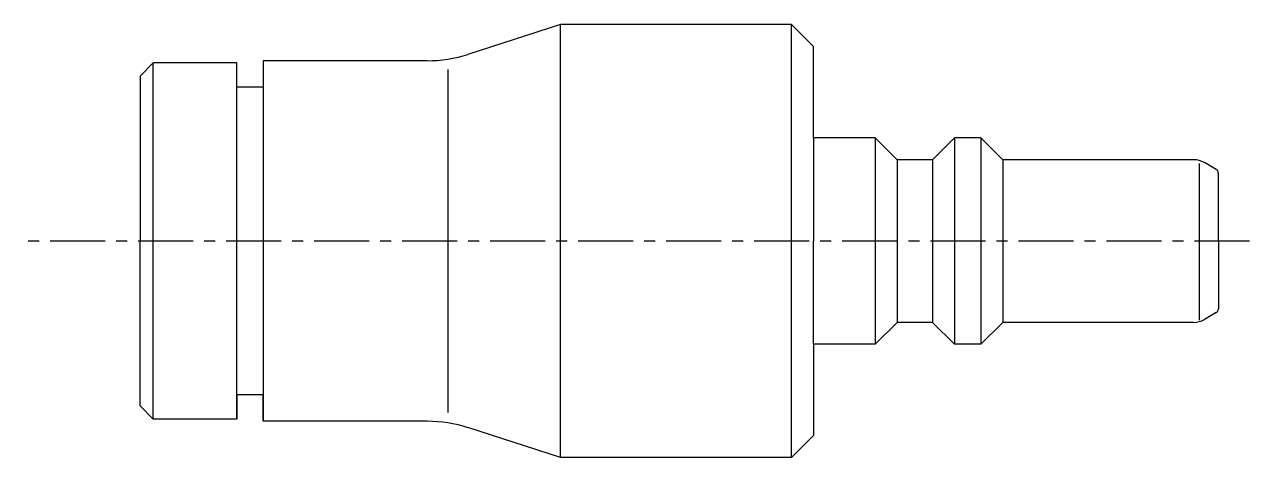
# Model space of a CAD drawing. Extents: x 14.5 to 48, y 191.4 to 238.8.
# Drawn here: x 20.21 to 48.04, y 228.91 to 238.76 of the extents above; entities outside this region: 2.
import ezdxf

# ---------------------------------------------------------------- set-up
doc = ezdxf.new("R2010")
doc.units = 0
doc.linetypes.add('CENTER', pattern=[2, 1.25, -0.25, 0.25, -0.25])
doc.layers.get('0').update_dxf_attribs({"linetype": 'CONTINUOUS'})
doc.layers.add('CENTER', color=1, linetype='CENTER')

msp = doc.modelspace()

# ---------------------------------------------------------------- linework, layer by layer
at = {"color": 7, "linetype": 'CONTINUOUS'}
for p, q in [((32.384, 228.911), (32.384, 238.761)), ((37.634, 228.911), (37.634, 238.761)), ((23.134, 229.786), (23.134, 237.886)), ((25.034, 229.786), (25.034, 237.886)), ((25.634, 237.936), (25.634, 229.736)), ((29.834, 233.836), (29.834, 237.736)), ((38.134, 236.186), (38.134, 233.836)), ((39.534, 236.186), (39.534, 231.486)), ((41.334, 236.186), (41.334, 231.486)), ((41.934, 236.186), (41.934, 231.486)), ((40.034, 235.686), (40.034, 231.986)), ((40.834, 235.686), (40.834, 231.986)), ((42.434, 235.686), (42.434, 231.986)), ((46.901, 232.035), (46.901, 235.598)), ((47.284, 235.465), (47.017, 235.619)), ((47.334, 233.836), (47.334, 235.379)), ((29.834, 229.936), (29.834, 233.836)), ((38.134, 231.486), (38.134, 233.836)), ((47.334, 233.836), (47.334, 232.294)), ((47.284, 232.207), (47.017, 232.053))]:
    msp.add_line(p, q, dxfattribs=at)
for points in [[(46.767, 235.686), (42.434, 235.686), (41.934, 236.186), (41.334, 236.186), (40.834, 235.686), (40.034, 235.686), (39.534, 236.186), (38.134, 236.186), (38.134, 238.261), (37.634, 238.761), (32.384, 238.761), (30.284, 238.082)], [(29.361, 237.936), (25.634, 237.936), (25.634, 237.336), (25.034, 237.336), (25.034, 237.886), (23.134, 237.886), (22.834, 237.586), (22.834, 233.836)], [(29.361, 229.736), (25.634, 229.736), (25.634, 230.336), (25.034, 230.336), (25.034, 229.786), (23.134, 229.786), (22.834, 230.086), (22.834, 233.836)], [(46.767, 231.986), (42.434, 231.986), (41.934, 231.486), (41.334, 231.486), (40.834, 231.986), (40.034, 231.986), (39.534, 231.486), (38.134, 231.486), (38.134, 229.411), (37.634, 228.911), (32.384, 228.911), (30.284, 229.591)]]:
    msp.add_lwpolyline(points, dxfattribs=at)
for centre, radius, start, end in [((29.361, 240.936), 3, 270, 287.9279), ((46.767, 235.186), 0.5, 60, 90), ((47.234, 235.379), 0.1, 360, 60), ((47.234, 232.294), 0.1, 300, 360), ((46.767, 232.486), 0.5, 270, 300), ((29.361, 226.736), 3, 72.0721, 90)]:
    msp.add_arc(centre, radius, start, end, dxfattribs=at)
at = {"layer": 'CENTER', "color": 1, "linetype": 'CENTER'}
msp.add_line((48.039, 233.836), (20.209, 233.836), dxfattribs=at)

# ---------------------------------------------------------------- texts
at = {"color": 7, "linetype": 'CONTINUOUS'}
for s, p in [('MCPCS4', (14.27, 195.619)), ('MCPCS04', (14.27, 191.453))]:
    msp.add_text(s, height=2.5, dxfattribs=at).set_placement(p)

doc.saveas('drawing.dxf')
